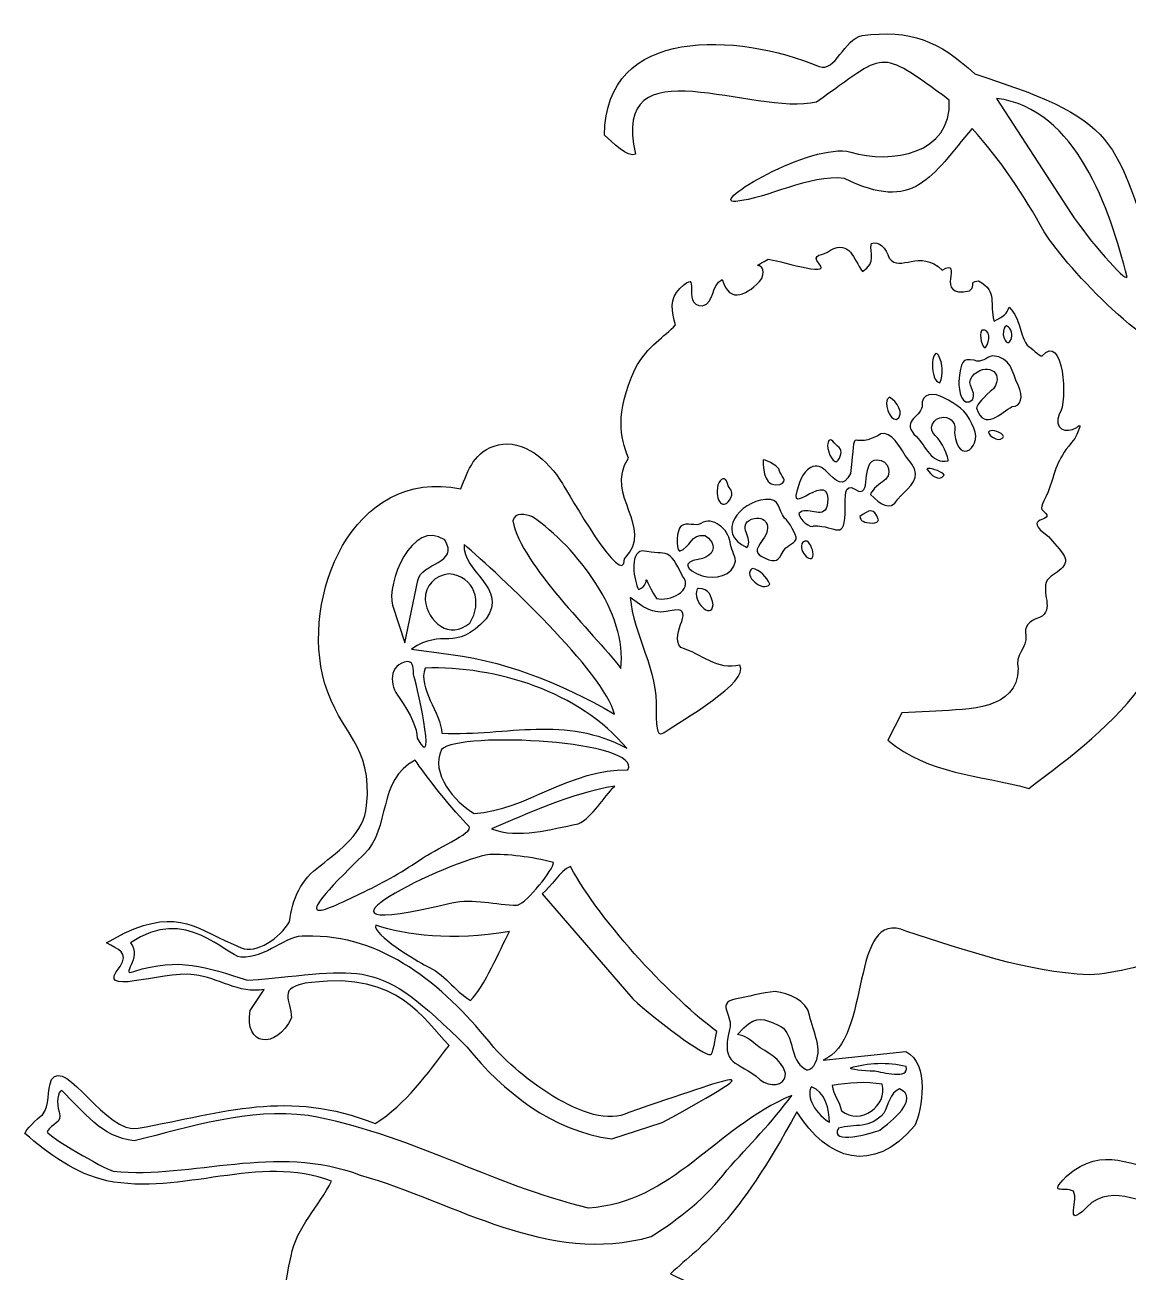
# Model space of a CAD drawing. Header units: centimetres. Extents: x -9.7 to 8.3, y -4.4 to 14.4.
# Drawn here: x -9.67 to 1.34, y 1.94 to 14.39 of the extents above; entities that cross this region are included whole.
import ezdxf

# ---------------------------------------------------------------- set-up
doc = ezdxf.new("R2010")
doc.units = ezdxf.units.CM
doc.header["$MEASUREMENT"] = 0
doc.layers.add('Layer 1', color=7, linetype='Continuous')

msp = doc.modelspace()

# ---------------------------------------------------------------- linework, layer by layer
at = {"layer": 'Layer 1', "color": 251}
for points, knots in [([(-1.31572, 14.28642), (-1.4906, 14.25581), (-1.58476, 13.9141), (-1.74306, 13.97753), (-1.74306, 13.97753), (-2.55138, 14.31366), (-3.88233, 14.39263), (-3.88549, 13.29257), (-3.88549, 13.29257), (-3.81347, 13.22583), (-3.64849, 13.05861), (-3.57721, 13.10375), (-3.57721, 13.10375), (-3.83648, 14.22603), (-2.39511, 13.4696), (-1.76882, 13.6233), (-1.76882, 13.6233), (-1.06349, 14.1131), (-1.17997, 14.18044), (-0.44425, 13.64149), (-0.44425, 13.64149), (-0.41953, 13.10212), (-1.02406, 13.00188), (-1.429, 13.1239), (-1.429, 13.1239), (-1.82465, 13.22517), (-2.85953, 12.60649), (-2.57663, 12.63112), (-2.57663, 12.63112), (-2.25797, 12.65885), (-1.85115, 12.90025), (-1.49101, 12.86068), (-1.49101, 12.86068), (-0.79263, 12.51331), (-0.62426, 12.88028), (-0.21522, 13.36037), (-0.21522, 13.36037), (0.0658, 13.04366), (0.29883, 12.69792), (0.50163, 12.32767), (0.50163, 12.32767), (0.764, 11.92552), (1.5471, 11.10467), (2.04779, 11.00558), (2.04779, 11.00558), (2.20619, 11.00558), (2.2121, 10.98913), (2.12634, 10.78978), (2.12634, 10.78978), (2.04698, 10.60531), (2.05083, 10.44644), (2.14122, 10.23912), (2.14122, 10.23912), (2.20639, 10.08965), (2.21396, 10.0462), (2.20076, 9.89516), (2.20076, 9.89516), (2.17839, 9.63932), (2.02905, 9.10362), (1.99074, 9.14192), (1.99074, 9.14192), (1.66996, 8.8103), (1.68099, 8.27823), (1.51367, 7.85704), (1.51367, 7.85704), (1.22067, 7.42588), (0.76428, 7.08257), (0.34785, 6.77225), (0.34785, 6.77225), (-0.14264, 6.90815), (-0.65228, 6.91158), (-1.05858, 7.25181), (-1.05858, 7.25181), (-1.05858, 7.25181), (-0.91719, 7.52631), (-0.91719, 7.52631), (-0.91719, 7.52631), (-0.91719, 7.52631), (-0.57737, 7.54119), (-0.57737, 7.54119), (-0.57737, 7.54119), (-0.25232, 7.56757), (0.23349, 7.54843), (0.24367, 7.96783), (0.24367, 7.96783), (0.20049, 8.09916), (0.3371, 8.17742), (0.31891, 8.29939), (0.31891, 8.29939), (0.3007, 8.38228), (0.34837, 8.44459), (0.45533, 8.47716), (0.45533, 8.47716), (0.61288, 8.55316), (0.46347, 8.7276), (0.53388, 8.85171), (0.53388, 8.85171), (0.57889, 8.91091), (0.64236, 8.92422), (0.69015, 8.98152), (0.69015, 8.98152), (0.7405, 9.05836), (0.72914, 9.08239), (0.54546, 9.28579), (0.54546, 9.28579), (0.24808, 9.50128), (0.6351, 9.42156), (0.49998, 9.53549), (0.49998, 9.53549), (0.46155, 9.56359), (0.4658, 9.58398), (0.54298, 9.73227), (0.54298, 9.73227), (0.63842, 10.01701), (0.62467, 10.03863), (0.80756, 10.26558), (0.80756, 10.26558), (0.86721, 10.38251), (0.87462, 10.42193), (0.82823, 10.37554), (0.82823, 10.37554), (0.71267, 10.30447), (0.59832, 10.36635), (0.65129, 10.50783), (0.65129, 10.50783), (0.74847, 10.632), (0.68953, 11.33448), (0.48096, 11.08909), (0.48096, 11.08909), (0.45444, 11.07956), (0.37878, 11.16949), (0.33131, 11.19658), (0.33131, 11.19658), (0.24297, 11.34306), (0.27768, 11.43446), (0.15307, 11.57597), (0.15307, 11.57597), (0.12343, 11.50519), (0.1144, 11.49425), (0.00389, 11.43718), (0.00389, 11.43718), (-0.05451, 11.6089), (0.04961, 11.72956), (-0.15285, 11.83713), (-0.15285, 11.83713), (-0.26656, 11.82288), (-0.16516, 11.80513), (-0.24251, 11.73732), (-0.24251, 11.73732), (-0.61228, 11.65843), (-0.29048, 12.07317), (-0.51453, 11.94568), (-0.51453, 11.94568), (-0.7444, 12.1639), (-0.93277, 11.91867), (-1.04452, 12.06309), (-1.04452, 12.06309), (-1.07384, 12.17196), (-1.15204, 12.23741), (-1.22064, 12.21109), (-1.22064, 12.21109), (-1.24829, 12.11221), (-1.16213, 12.02344), (-1.31241, 11.93162), (-1.31241, 11.93162), (-1.40258, 12.06008), (-1.43413, 12.24602), (-1.63074, 12.14412), (-1.63074, 12.14412), (-1.70111, 12.0846), (-1.83, 12.11281), (-1.74402, 12.00769), (-1.74402, 12.00769), (-1.60847, 11.86457), (-2.18218, 12.0543), (-2.25322, 12.05328), (-2.25322, 12.05328), (-2.48212, 11.92426), (-2.25269, 12.07575), (-2.31535, 11.86217), (-2.31535, 11.86217), (-2.44659, 11.7018), (-2.63806, 11.59425), (-2.7114, 11.85225), (-2.7114, 11.85225), (-2.82591, 11.79762), (-2.78324, 11.62297), (-2.90901, 11.58767), (-2.90901, 11.58767), (-3.13404, 11.59627), (-2.90201, 11.98557), (-3.13308, 11.76212), (-3.13308, 11.76212), (-3.24344, 11.6632), (-3.21388, 11.52622), (-3.17773, 11.39832), (-3.17773, 11.39832), (-3.28409, 11.27831), (-3.45357, 11.19829), (-3.57945, 10.96034), (-3.57945, 10.96034), (-3.78731, 10.48965), (-3.72651, 10.29211), (-3.64736, 10.06879), (-3.64736, 10.06879), (-3.89441, 9.67846), (-3.3737, 9.39438), (-3.68622, 9.0642), (-3.68622, 9.0642), (-3.68931, 8.72884), (-4.25352, 9.7345), (-4.30634, 9.81496), (-4.30634, 9.81496), (-4.45318, 10.05775), (-4.7019, 10.25761), (-4.94547, 10.20108), (-4.94547, 10.20108), (-5.18905, 10.14456), (-5.24492, 9.9483), (-5.3192, 9.76204), (-5.3192, 9.76204), (-6.40752, 9.98388), (-6.92622, 8.67286), (-6.67932, 7.82645), (-6.67932, 7.82645), (-6.52602, 7.3009), (-6.19546, 7.21736), (-6.26095, 6.59944), (-6.26095, 6.59944), (-6.28609, 6.322), (-6.52236, 6.16322), (-6.72314, 5.99917), (-6.72314, 5.99917), (-6.91558, 5.86678), (-7.00263, 5.66713), (-7.0299, 5.44106), (-7.0299, 5.44106), (-7.1269, 5.27954), (-7.35755, 5.11659), (-7.51359, 5.18088), (-7.51359, 5.18088), (-7.95775, 5.36387), (-8.12332, 5.58477), (-8.67941, 5.32614), (-8.67941, 5.32614), (-8.67941, 5.32614), (-8.85552, 5.23022), (-8.85552, 5.23022), (-8.85552, 5.23022), (-8.74074, 5.16329), (-8.62692, 5.13608), (-8.72158, 4.99375), (-8.72158, 4.99375), (-8.9872, 4.67709), (-8.32422, 4.95296), (-7.98157, 4.9119), (-7.98157, 4.9119), (-7.7346, 4.8823), (-7.53966, 4.71877), (-7.28307, 4.7649), (-7.28307, 4.7649), (-7.28307, 4.7649), (-7.42181, 4.55471), (-7.42181, 4.55471), (-7.42181, 4.55471), (-7.48973, 4.19823), (-7.16054, 4.16064), (-7.01171, 4.4803), (-7.01171, 4.4803), (-7.00719, 4.65435), (-7.18056, 4.79154), (-6.80896, 4.83553), (-6.80896, 4.83553), (-5.92665, 4.93996), (-5.70534, 4.47034), (-5.43743, 4.20662), (-5.43743, 4.20662), (-5.65627, 3.91758), (-5.86554, 3.62382), (-6.17496, 3.4261), (-6.17496, 3.4261), (-7.04792, 3.77231), (-7.67044, 3.53826), (-8.54085, 3.37897), (-8.54085, 3.37897), (-8.86047, 3.3151), (-9.26182, 4.09221), (-9.40453, 3.86514), (-9.40453, 3.86514), (-9.45527, 3.75128), (-9.41748, 3.611), (-9.49631, 3.51209), (-9.49631, 3.51209), (-9.54861, 3.48281), (-9.67077, 3.35305), (-9.67077, 3.32688), (-9.67077, 3.32688), (-9.43929, 3.12508), (-9.16007, 2.92144), (-8.85387, 2.85559), (-8.85387, 2.85559), (-8.10818, 2.70186), (-7.32743, 3.12771), (-6.60987, 2.85228), (-6.60987, 2.85228), (-6.73294, 2.60176), (-6.96049, 2.39496), (-7.01506, 2.10235), (-7.01506, 2.10235), (-7.13709, 1.5454), (-7.12523, 1.29093), (-6.88159, 0.73571), (-6.88159, 0.73571), (-6.28123, -0.6324), (-3.92331, 0.13066), (-3.21493, -0.82625), (-3.21493, -0.82625), (-3.4993, -1.76844), (-3.18356, -2.24923), (-2.92712, -3.14353), (-2.92712, -3.14353), (-3.04424, -3.48848), (-2.86749, -3.8685), (-2.54943, -3.8685), (-2.54943, -3.8685), (-2.1903, -3.90329), (-1.83211, -4.15423), (-1.49173, -4.26295), (-1.49173, -4.26295), (-1.13094, -4.37974), (-1.17101, -4.2326), (-0.83829, -4.22244), (-0.83829, -4.22244), (-0.62329, -4.21587), (-0.31497, -4.13164), (-0.36782, -3.96348), (-0.36782, -3.96348), (-0.38645, -3.90421), (-0.66782, -3.85845), (-0.79591, -3.71225), (-0.79591, -3.71225), (-0.90814, -3.58415), (-1.5472, -3.34745), (-1.71064, -3.06377), (-1.71064, -3.06377), (-1.92209, -2.42424), (-1.69129, -1.57819), (-1.83414, -0.91555), (-1.83414, -0.91555), (-1.85887, -0.83463), (-1.92905, -0.09433), (-1.89378, -0.25423), (-1.89378, -0.25423), (-0.93048, 0.02146), (-1.61834, -1.4739), (-1.02951, -1.82444), (-1.02951, -1.82444), (-0.78534, -2.10598), (-0.37957, -2.42703), (-0.50021, -2.7675), (-0.50021, -2.7675), (-0.5772, -2.98478), (-0.46414, -3.22276), (-0.16582, -3.34377), (-0.16582, -3.34377), (0.18671, -3.48678), (0.61211, -3.27453), (0.87962, -3.558), (0.87962, -3.558), (1.14536, -3.83958), (2.16131, -3.72035), (2.07627, -3.43911), (2.07627, -3.43911), (2.01666, -3.24199), (0.78913, -2.76564), (0.55466, -2.37825), (0.55466, -2.37825), (0.18498, -1.76749), (-0.05305, -0.42058), (-0.3194, 0.33543), (-0.3194, 0.33543), (-0.3821, 0.60851), (-0.4354, 0.66917), (-0.74108, 0.81912), (-0.74108, 0.81912), (-1.36713, 1.3294), (-2.58271, 1.60048), (-3.22811, 1.92621), (-3.22811, 1.92621), (-2.89305, 2.23341), (-2.57532, 2.41988), (-1.96726, 3.54433), (-1.96726, 3.54433), (-1.6585, 3.0591), (-1.21475, 2.9075), (-0.78694, 3.4056), (-0.78694, 3.4056), (-0.71723, 3.56423), (-0.6375, 4.02715), (-0.87951, 4.1463), (-0.87951, 4.1463), (-0.87951, 4.1463), (-1.7035, 4.06027), (-1.7035, 4.06027), (-1.7035, 4.06027), (-1.21096, 4.24716), (-1.44761, 5.59717), (-0.87833, 5.34763), (-0.87833, 5.34763), (-0.27413, 5.15286), (0.3125, 4.94262), (0.95225, 4.90942), (0.95225, 4.90942), (1.47033, 4.94149), (2.31126, 5.2552), (2.72, 5.56426), (2.72, 5.56426), (2.72, 5.56426), (3.63612, 6.39439), (3.63612, 6.39439), (3.63612, 6.39439), (4.09634, 6.38483), (4.58941, 6.44106), (5.01278, 6.62838), (5.01278, 6.62838), (5.06988, 6.68896), (4.97083, 6.72274), (4.93423, 6.77142), (4.93423, 6.77142), (4.93423, 6.77142), (5.52954, 7.15507), (5.52954, 7.15507), (5.52954, 7.15507), (5.63998, 7.22584), (6.43674, 7.2957), (6.22573, 7.07156), (6.22573, 7.07156), (5.96578, 6.81855), (5.47424, 5.96501), (5.41048, 5.61883), (5.41048, 5.61883), (5.27038, 5.04116), (4.89789, 3.33436), (4.19671, 3.2905), (4.19671, 3.2905), (3.59141, 3.34322), (3.18887, 3.56676), (2.54802, 3.51787), (2.54802, 3.51787), (1.96686, 3.499), (2.07931, 3.17016), (1.79231, 2.95894), (1.79231, 2.95894), (1.35784, 2.97116), (1.10836, 3.23479), (0.72074, 2.89693), (0.72074, 2.89693), (0.54032, 2.70867), (0.69242, 2.80018), (0.7935, 2.75058), (0.7935, 2.75058), (0.85885, 2.64724), (0.66826, 2.32841), (0.97788, 2.63813), (0.97788, 2.63813), (1.26782, 2.83727), (1.55919, 2.52462), (1.91881, 2.65798), (1.91881, 2.65798), (2.47072, 3.31446), (2.63891, 3.19299), (3.50548, 2.9978), (3.50548, 2.9978), (5.25517, 2.70011), (5.52825, 4.23612), (5.86027, 5.56674), (5.86027, 5.56674), (5.96115, 6.07423), (6.19006, 6.49825), (6.52917, 6.888), (6.52917, 6.888), (6.18132, 6.07628), (6.35627, 5.18512), (6.16124, 4.34139), (6.16124, 4.34139), (6.02957, 3.73849), (5.74723, 3.16216), (5.23189, 2.80598), (5.23189, 2.80598), (4.86763, 2.56796), (4.50781, 2.11111), (4.66551, 1.64925), (4.66551, 1.64925), (4.80798, 1.30099), (5.24038, 1.13496), (5.14094, 0.72239), (5.14094, 0.72239), (4.85113, 0.29279), (4.44592, 0.87837), (4.4001, 0.86377), (4.4001, 0.86377), (4.18253, 0.73417), (4.28521, 1.16855), (4.11402, 0.93736), (4.11402, 0.93736), (3.98911, 0.32485), (4.79101, 0.27745), (5.22932, 0.44575), (5.22932, 0.44575), (5.87406, 1.11514), (4.5625, 1.9758), (5.17236, 2.34461), (5.17236, 2.34461), (7.02424, 3.46454), (6.60836, 5.22193), (6.92853, 6.80201), (6.92853, 6.80201), (6.92853, 6.80201), (7.76114, 6.63252), (7.76114, 6.63252), (7.76114, 6.63252), (7.95469, 6.92695), (8.12443, 7.34786), (7.6181, 7.39815), (7.6181, 7.39815), (7.55552, 7.38258), (7.36384, 7.27301), (7.36178, 7.30803), (7.36178, 7.30803), (7.37606, 7.32622), (7.40736, 7.39922), (7.43124, 7.47091), (7.43124, 7.47091), (7.38799, 8.10832), (7.55841, 7.74637), (7.92402, 8.21505), (7.92402, 8.21505), (7.69641, 8.45102), (7.81779, 8.35919), (8.14644, 8.56811), (8.14644, 8.56811), (8.28086, 8.81357), (7.87401, 8.88045), (8.09352, 9.11629), (8.09352, 9.11629), (8.10864, 9.15569), (8.06083, 9.28519), (8.00092, 9.36682), (8.00092, 9.36682), (7.9736, 9.51864), (8.20283, 9.5242), (8.16298, 9.69507), (8.16298, 9.69507), (8.0899, 9.75402), (7.98845, 9.74298), (7.90997, 9.79015), (7.90997, 9.79015), (7.94243, 9.91183), (8.03726, 10.00712), (8.08277, 10.12502), (8.08277, 10.12502), (7.5145, 10.16826), (7.79251, 10.28947), (7.48829, 10.60871), (7.48829, 10.60871), (7.38123, 10.6343), (7.40109, 10.72602), (7.3593, 10.80632), (7.3593, 10.80632), (7.28556, 10.88712), (7.133, 10.78992), (7.04594, 10.75588), (7.04594, 10.75588), (7.04594, 10.75588), (7.01121, 11.23048), (7.01121, 11.23048), (7.01121, 11.23048), (6.62609, 11.17193), (6.58464, 11.49728), (6.31503, 11.66704), (6.31503, 11.66704), (6.17184, 11.76152), (6.18814, 11.95687), (5.96859, 11.8663), (5.96859, 11.8663), (5.79319, 11.74025), (5.95056, 12.10966), (5.72798, 11.98454), (5.72798, 11.98454), (5.58124, 11.9134), (5.43965, 11.82662), (5.29225, 11.75055), (5.29225, 11.75055), (5.24, 12.03776), (5.115, 12.27391), (4.8747, 12.44591), (4.8747, 12.44591), (4.74304, 12.33058), (4.74393, 12.03368), (4.53653, 12.03167), (4.53653, 12.03167), (4.30071, 12.02747), (4.60358, 12.50766), (4.39266, 12.54099), (4.39266, 12.54099), (4.28047, 12.47486), (4.09866, 12.29785), (3.97264, 12.36488), (3.97264, 12.36488), (3.8997, 12.48495), (3.71132, 12.72537), (3.68986, 12.72537), (3.68986, 12.72537), (3.54535, 12.59639), (3.49286, 12.38655), (3.44512, 12.2053), (3.44512, 12.2053), (2.99631, 12.27034), (3.22053, 12.16234), (2.94738, 11.98454), (2.94738, 11.98454), (2.81806, 11.94966), (2.55525, 11.69456), (2.59102, 11.94651), (2.59102, 11.94651), (2.59102, 11.94651), (2.48684, 12.46244), (2.48684, 12.46244), (2.48684, 12.46244), (2.25433, 12.38573), (1.92063, 12.40314), (1.8014, 12.15817), (1.8014, 12.15817), (1.8014, 12.15817), (1.71706, 11.81256), (1.71706, 11.81256), (1.71706, 11.81256), (1.15562, 13.21462), (1.38869, 13.40241), (-0.19124, 13.9036), (-0.19124, 13.9036), (-0.54772, 14.23601), (-0.83277, 14.35098), (-1.31572, 14.28642)], [0, 0, 0, 0, 0.00617284, 0.00617284, 0.00617284, 0.00617284, 0.01234568, 0.01234568, 0.01234568, 0.01234568, 0.01851852, 0.01851852, 0.01851852, 0.01851852, 0.02469136, 0.02469136, 0.02469136, 0.02469136, 0.0308642, 0.0308642, 0.0308642, 0.0308642, 0.03703704, 0.03703704, 0.03703704, 0.03703704, 0.04320988, 0.04320988, 0.04320988, 0.04320988, 0.04938272, 0.04938272, 0.04938272, 0.04938272, 0.05555556, 0.05555556, 0.05555556, 0.05555556, 0.0617284, 0.0617284, 0.0617284, 0.0617284, 0.06790123, 0.06790123, 0.06790123, 0.06790123, 0.07407407, 0.07407407, 0.07407407, 0.07407407, 0.08024691, 0.08024691, 0.08024691, 0.08024691, 0.08641975, 0.08641975, 0.08641975, 0.08641975, 0.09259259, 0.09259259, 0.09259259, 0.09259259, 0.09876543, 0.09876543, 0.09876543, 0.09876543, 0.10493827, 0.10493827, 0.10493827, 0.10493827, 0.11111111, 0.11111111, 0.11111111, 0.11111111, 0.11728395, 0.11728395, 0.11728395, 0.11728395, 0.12345679, 0.12345679, 0.12345679, 0.12345679, 0.12962963, 0.12962963, 0.12962963, 0.12962963, 0.13580247, 0.13580247, 0.13580247, 0.13580247, 0.14197531, 0.14197531, 0.14197531, 0.14197531, 0.14814815, 0.14814815, 0.14814815, 0.14814815, 0.15432099, 0.15432099, 0.15432099, 0.15432099, 0.16049383, 0.16049383, 0.16049383, 0.16049383, 0.16666667, 0.16666667, 0.16666667, 0.16666667, 0.17283951, 0.17283951, 0.17283951, 0.17283951, 0.17901235, 0.17901235, 0.17901235, 0.17901235, 0.18518519, 0.18518519, 0.18518519, 0.18518519, 0.19135802, 0.19135802, 0.19135802, 0.19135802, 0.19753086, 0.19753086, 0.19753086, 0.19753086, 0.2037037, 0.2037037, 0.2037037, 0.2037037, 0.20987654, 0.20987654, 0.20987654, 0.20987654, 0.21604938, 0.21604938, 0.21604938, 0.21604938, 0.22222222, 0.22222222, 0.22222222, 0.22222222, 0.22839506, 0.22839506, 0.22839506, 0.22839506, 0.2345679, 0.2345679, 0.2345679, 0.2345679, 0.24074074, 0.24074074, 0.24074074, 0.24074074, 0.24691358, 0.24691358, 0.24691358, 0.24691358, 0.25308642, 0.25308642, 0.25308642, 0.25308642, 0.25925926, 0.25925926, 0.25925926, 0.25925926, 0.2654321, 0.2654321, 0.2654321, 0.2654321, 0.27160494, 0.27160494, 0.27160494, 0.27160494, 0.27777778, 0.27777778, 0.27777778, 0.27777778, 0.28395062, 0.28395062, 0.28395062, 0.28395062, 0.29012346, 0.29012346, 0.29012346, 0.29012346, 0.2962963, 0.2962963, 0.2962963, 0.2962963, 0.30246914, 0.30246914, 0.30246914, 0.30246914, 0.30864198, 0.30864198, 0.30864198, 0.30864198, 0.31481481, 0.31481481, 0.31481481, 0.31481481, 0.32098765, 0.32098765, 0.32098765, 0.32098765, 0.32716049, 0.32716049, 0.32716049, 0.32716049, 0.33333333, 0.33333333, 0.33333333, 0.33333333, 0.33950617, 0.33950617, 0.33950617, 0.33950617, 0.34567901, 0.34567901, 0.34567901, 0.34567901, 0.35185185, 0.35185185, 0.35185185, 0.35185185, 0.35802469, 0.35802469, 0.35802469, 0.35802469, 0.36419753, 0.36419753, 0.36419753, 0.36419753, 0.37037037, 0.37037037, 0.37037037, 0.37037037, 0.37654321, 0.37654321, 0.37654321, 0.37654321, 0.38271605, 0.38271605, 0.38271605, 0.38271605, 0.38888889, 0.38888889, 0.38888889, 0.38888889, 0.39506173, 0.39506173, 0.39506173, 0.39506173, 0.40123457, 0.40123457, 0.40123457, 0.40123457, 0.40740741, 0.40740741, 0.40740741, 0.40740741, 0.41358025, 0.41358025, 0.41358025, 0.41358025, 0.41975309, 0.41975309, 0.41975309, 0.41975309, 0.42592593, 0.42592593, 0.42592593, 0.42592593, 0.43209877, 0.43209877, 0.43209877, 0.43209877, 0.4382716, 0.4382716, 0.4382716, 0.4382716, 0.44444444, 0.44444444, 0.44444444, 0.44444444, 0.45061728, 0.45061728, 0.45061728, 0.45061728, 0.45679012, 0.45679012, 0.45679012, 0.45679012, 0.46296296, 0.46296296, 0.46296296, 0.46296296, 0.4691358, 0.4691358, 0.4691358, 0.4691358, 0.47530864, 0.47530864, 0.47530864, 0.47530864, 0.48148148, 0.48148148, 0.48148148, 0.48148148, 0.48765432, 0.48765432, 0.48765432, 0.48765432, 0.49382716, 0.49382716, 0.49382716, 0.49382716, 0.5, 0.5, 0.5, 0.5, 0.50617284, 0.50617284, 0.50617284, 0.50617284, 0.51234568, 0.51234568, 0.51234568, 0.51234568, 0.51851852, 0.51851852, 0.51851852, 0.51851852, 0.52469136, 0.52469136, 0.52469136, 0.52469136, 0.5308642, 0.5308642, 0.5308642, 0.5308642, 0.53703704, 0.53703704, 0.53703704, 0.53703704, 0.54320988, 0.54320988, 0.54320988, 0.54320988, 0.54938272, 0.54938272, 0.54938272, 0.54938272, 0.55555556, 0.55555556, 0.55555556, 0.55555556, 0.5617284, 0.5617284, 0.5617284, 0.5617284, 0.56790123, 0.56790123, 0.56790123, 0.56790123, 0.57407407, 0.57407407, 0.57407407, 0.57407407, 0.58024691, 0.58024691, 0.58024691, 0.58024691, 0.58641975, 0.58641975, 0.58641975, 0.58641975, 0.59259259, 0.59259259, 0.59259259, 0.59259259, 0.59876543, 0.59876543, 0.59876543, 0.59876543, 0.60493827, 0.60493827, 0.60493827, 0.60493827, 0.61111111, 0.61111111, 0.61111111, 0.61111111, 0.61728395, 0.61728395, 0.61728395, 0.61728395, 0.62345679, 0.62345679, 0.62345679, 0.62345679, 0.62962963, 0.62962963, 0.62962963, 0.62962963, 0.63580247, 0.63580247, 0.63580247, 0.63580247, 0.64197531, 0.64197531, 0.64197531, 0.64197531, 0.64814815, 0.64814815, 0.64814815, 0.64814815, 0.65432099, 0.65432099, 0.65432099, 0.65432099, 0.66049383, 0.66049383, 0.66049383, 0.66049383, 0.66666667, 0.66666667, 0.66666667, 0.66666667, 0.67283951, 0.67283951, 0.67283951, 0.67283951, 0.67901235, 0.67901235, 0.67901235, 0.67901235, 0.68518519, 0.68518519, 0.68518519, 0.68518519, 0.69135802, 0.69135802, 0.69135802, 0.69135802, 0.69753086, 0.69753086, 0.69753086, 0.69753086, 0.7037037, 0.7037037, 0.7037037, 0.7037037, 0.70987654, 0.70987654, 0.70987654, 0.70987654, 0.71604938, 0.71604938, 0.71604938, 0.71604938, 0.72222222, 0.72222222, 0.72222222, 0.72222222, 0.72839506, 0.72839506, 0.72839506, 0.72839506, 0.7345679, 0.7345679, 0.7345679, 0.7345679, 0.74074074, 0.74074074, 0.74074074, 0.74074074, 0.74691358, 0.74691358, 0.74691358, 0.74691358, 0.75308642, 0.75308642, 0.75308642, 0.75308642, 0.75925926, 0.75925926, 0.75925926, 0.75925926, 0.7654321, 0.7654321, 0.7654321, 0.7654321, 0.77160494, 0.77160494, 0.77160494, 0.77160494, 0.77777778, 0.77777778, 0.77777778, 0.77777778, 0.78395062, 0.78395062, 0.78395062, 0.78395062, 0.79012346, 0.79012346, 0.79012346, 0.79012346, 0.7962963, 0.7962963, 0.7962963, 0.7962963, 0.80246914, 0.80246914, 0.80246914, 0.80246914, 0.80864198, 0.80864198, 0.80864198, 0.80864198, 0.81481481, 0.81481481, 0.81481481, 0.81481481, 0.82098765, 0.82098765, 0.82098765, 0.82098765, 0.82716049, 0.82716049, 0.82716049, 0.82716049, 0.83333333, 0.83333333, 0.83333333, 0.83333333, 0.83950617, 0.83950617, 0.83950617, 0.83950617, 0.84567901, 0.84567901, 0.84567901, 0.84567901, 0.85185185, 0.85185185, 0.85185185, 0.85185185, 0.85802469, 0.85802469, 0.85802469, 0.85802469, 0.86419753, 0.86419753, 0.86419753, 0.86419753, 0.87037037, 0.87037037, 0.87037037, 0.87037037, 0.87654321, 0.87654321, 0.87654321, 0.87654321, 0.88271605, 0.88271605, 0.88271605, 0.88271605, 0.88888889, 0.88888889, 0.88888889, 0.88888889, 0.89506173, 0.89506173, 0.89506173, 0.89506173, 0.90123457, 0.90123457, 0.90123457, 0.90123457, 0.90740741, 0.90740741, 0.90740741, 0.90740741, 0.91358025, 0.91358025, 0.91358025, 0.91358025, 0.91975309, 0.91975309, 0.91975309, 0.91975309, 0.92592593, 0.92592593, 0.92592593, 0.92592593, 0.93209877, 0.93209877, 0.93209877, 0.93209877, 0.9382716, 0.9382716, 0.9382716, 0.9382716, 0.94444444, 0.94444444, 0.94444444, 0.94444444, 0.95061728, 0.95061728, 0.95061728, 0.95061728, 0.95679012, 0.95679012, 0.95679012, 0.95679012, 0.96296296, 0.96296296, 0.96296296, 0.96296296, 0.9691358, 0.9691358, 0.9691358, 0.9691358, 0.97530864, 0.97530864, 0.97530864, 0.97530864, 0.98148148, 0.98148148, 0.98148148, 0.98148148, 0.98765432, 0.98765432, 0.98765432, 0.98765432, 1, 1, 1, 1]), ([(0.02787, 13.65968), (0.83053, 13.55321), (1.15782, 12.55229), (1.33011, 11.87375), (1.33011, 11.87375), (1.31438, 11.82654), (0.94849, 12.24377), (0.77035, 12.51205), (0.77035, 12.51205), (0.77035, 12.51205), (0.02787, 13.65968), (0.02787, 13.65968)], [0, 0, 0, 0, 0.25, 0.25, 0.25, 0.25, 0.5, 0.5, 0.5, 0.5, 1, 1, 1, 1]), ([(-0.08293, 11.17177), (-0.11874, 11.16), (-0.14843, 11.29547), (-0.12096, 11.34458), (-0.12096, 11.34458), (-0.02897, 11.36071), (-0.03869, 11.23949), (-0.08293, 11.17177)], [0, 0, 0, 0, 0.33333333, 0.33333333, 0.33333333, 0.33333333, 1, 1, 1, 1]), ([(0.12708, 11.3884), (0.24105, 11.34071), (0.14283, 11.10293), (0.09236, 11.2991), (0.09236, 11.2991), (0.09236, 11.35555), (0.1076, 11.38679), (0.12708, 11.3884)], [0, 0, 0, 0, 0.33333333, 0.33333333, 0.33333333, 0.33333333, 1, 1, 1, 1]), ([(-0.55174, 11.09736), (-0.50965, 11.01026), (-0.50509, 10.90787), (-0.53768, 10.82037), (-0.53768, 10.82037), (-0.64535, 10.83237), (-0.62558, 11.18935), (-0.55174, 11.09736)], [0, 0, 0, 0, 0.33333333, 0.33333333, 0.33333333, 0.33333333, 1, 1, 1, 1]), ([(-0.0143, 11.08826), (0.17532, 11.08071), (0.18013, 10.92852), (0.24119, 10.7964), (0.24119, 10.7964), (0.29868, 10.68114), (0.27216, 10.58225), (0.18413, 10.58225), (0.18413, 10.58225), (0.07266, 10.53209), (-0.09132, 10.32616), (-0.17223, 10.56654), (-0.17223, 10.56654), (-0.17223, 10.59856), (-0.09668, 10.68567), (-0.00273, 10.76167), (-0.00273, 10.76167), (0.11648, 10.93809), (-0.09387, 11.03097), (-0.21522, 10.88404), (-0.21522, 10.88404), (-0.28729, 10.79988), (-0.16921, 10.74304), (-0.21026, 10.65501), (-0.21026, 10.65501), (-0.31795, 10.55848), (-0.35304, 10.75307), (-0.34834, 10.82947), (-0.34834, 10.82947), (-0.33076, 11.04191), (-0.31485, 11.06504), (-0.19786, 11.04527), (-0.19786, 11.04527), (-0.11746, 11.01297), (-0.08192, 11.07695), (-0.0143, 11.08826)], [0, 0, 0, 0, 0.1, 0.1, 0.1, 0.1, 0.2, 0.2, 0.2, 0.2, 0.3, 0.3, 0.3, 0.3, 0.4, 0.4, 0.4, 0.4, 0.5, 0.5, 0.5, 0.5, 0.6, 0.6, 0.6, 0.6, 0.7, 0.7, 0.7, 0.7, 0.8, 0.8, 0.8, 0.8, 1, 1, 1, 1]), ([(-0.49965, 10.67072), (-0.37173, 10.60307), (-0.2747, 10.54973), (-0.21936, 10.41027), (-0.21936, 10.41027), (-0.08012, 10.18751), (-0.36434, 9.9755), (-0.39216, 10.32097), (-0.39216, 10.32097), (-0.37422, 10.41066), (-0.41969, 10.47642), (-0.50047, 10.47642), (-0.50047, 10.47642), (-0.6119, 10.47642), (-0.66289, 10.35779), (-0.58068, 10.28955), (-0.58068, 10.28955), (-0.52986, 10.24738), (-0.43748, 10.06068), (-0.45748, 10.04068), (-0.45748, 10.04068), (-0.6237, 10.0076), (-0.67954, 10.18874), (-0.77085, 10.28294), (-0.77085, 10.28294), (-0.93556, 10.42861), (-0.73952, 10.47647), (-0.7138, 10.58142), (-0.7138, 10.58142), (-0.73587, 10.72977), (-0.58855, 10.72232), (-0.49965, 10.67072)], [0, 0, 0, 0, 0.11111111, 0.11111111, 0.11111111, 0.11111111, 0.22222222, 0.22222222, 0.22222222, 0.22222222, 0.33333333, 0.33333333, 0.33333333, 0.33333333, 0.44444444, 0.44444444, 0.44444444, 0.44444444, 0.55555556, 0.55555556, 0.55555556, 0.55555556, 0.66666667, 0.66666667, 0.66666667, 0.66666667, 0.77777778, 0.77777778, 0.77777778, 0.77777778, 1, 1, 1, 1]), ([(-1.04039, 10.67568), (-0.9761, 10.64082), (-0.87947, 10.50545), (-0.97176, 10.45574), (-0.97176, 10.45574), (-1.04093, 10.44153), (-1.10735, 10.63622), (-1.04618, 10.67403), (-1.04618, 10.67403), (-1.04436, 10.67515), (-1.0425, 10.67543), (-1.04039, 10.67568)], [0, 0, 0, 0, 0.25, 0.25, 0.25, 0.25, 0.5, 0.5, 0.5, 0.5, 1, 1, 1, 1]), ([(-0.91306, 10.14073), (-0.87951, 10.07631), (-0.82428, 10.0284), (-0.79152, 9.96048), (-0.79152, 9.96048), (-0.73851, 9.83885), (-0.88566, 9.74552), (-0.95853, 9.66034), (-0.95853, 9.66034), (-1.03972, 9.5244), (-1.13534, 9.61408), (-1.22973, 9.70499), (-1.22973, 9.70499), (-1.22831, 9.73409), (-1.16577, 9.79995), (-1.11067, 9.83067), (-1.11067, 9.83067), (-1.00205, 9.89122), (-1.04223, 10.05308), (-1.16607, 10.05308), (-1.16607, 10.05308), (-1.34191, 10.04741), (-1.20564, 9.6458), (-1.38021, 9.75377), (-1.38021, 9.75377), (-1.50351, 9.83788), (-1.47949, 9.6606), (-1.48439, 9.57601), (-1.48439, 9.57601), (-1.48401, 9.2144), (-1.57122, 9.40114), (-1.79611, 9.39162), (-1.79611, 9.39162), (-1.82703, 9.3607), (-1.94493, 9.45883), (-1.94493, 9.51565), (-1.94493, 9.51565), (-1.87019, 9.60141), (-1.70598, 9.44764), (-1.66381, 9.59089), (-1.66381, 9.59089), (-1.60195, 10.02782), (-2.10621, 9.4058), (-1.94493, 9.8009), (-1.94493, 9.8009), (-1.91907, 9.9273), (-1.79127, 10.06267), (-1.67787, 9.94311), (-1.67787, 9.94311), (-1.57148, 9.83034), (-1.49996, 9.76831), (-1.43065, 9.91666), (-1.43065, 9.91666), (-1.36655, 10.44145), (-1.45554, 10.1444), (-1.16524, 10.28873), (-1.16524, 10.28873), (-1.07063, 10.37585), (-0.95485, 10.21814), (-0.91306, 10.14073)], [0, 0, 0, 0, 0.0625, 0.0625, 0.0625, 0.0625, 0.125, 0.125, 0.125, 0.125, 0.1875, 0.1875, 0.1875, 0.1875, 0.25, 0.25, 0.25, 0.25, 0.3125, 0.3125, 0.3125, 0.3125, 0.375, 0.375, 0.375, 0.375, 0.4375, 0.4375, 0.4375, 0.4375, 0.5, 0.5, 0.5, 0.5, 0.5625, 0.5625, 0.5625, 0.5625, 0.625, 0.625, 0.625, 0.625, 0.6875, 0.6875, 0.6875, 0.6875, 0.75, 0.75, 0.75, 0.75, 0.8125, 0.8125, 0.8125, 0.8125, 0.875, 0.875, 0.875, 0.875, 1, 1, 1, 1]), ([(-0.01513, 10.34412), (0.03059, 10.34231), (0.15092, 10.29151), (0.06673, 10.25731), (0.06673, 10.25731), (0.01805, 10.23829), (-0.12028, 10.34153), (-0.01513, 10.34412)], [0, 0, 0, 0, 0.33333333, 0.33333333, 0.33333333, 0.33333333, 1, 1, 1, 1]), ([(-1.54475, 10.1738), (-1.50523, 10.14418), (-1.52852, 10.07118), (-1.56625, 10.03324), (-1.56625, 10.03324), (-1.61133, 10.01845), (-1.6775, 10.16124), (-1.65472, 10.22423), (-1.65472, 10.22423), (-1.63328, 10.29996), (-1.58763, 10.1996), (-1.54475, 10.1738)], [0, 0, 0, 0, 0.25, 0.25, 0.25, 0.25, 0.5, 0.5, 0.5, 0.5, 1, 1, 1, 1]), ([(-2.30378, 10.05308), (-2.25846, 10.05308), (-2.1295, 9.96835), (-2.14255, 9.94725), (-2.14255, 9.94725), (-2.13448, 9.89284), (-2.03823, 9.843), (-2.13593, 9.80504), (-2.13593, 9.80504), (-2.27947, 9.7734), (-2.30197, 9.91902), (-2.30378, 10.05308)], [0, 0, 0, 0, 0.25, 0.25, 0.25, 0.25, 0.5, 0.5, 0.5, 0.5, 1, 1, 1, 1]), ([(-0.65509, 9.96627), (-0.61462, 9.96877), (-0.5043, 9.92565), (-0.49551, 9.89929), (-0.49551, 9.89929), (-0.5432, 9.82495), (-0.63539, 9.90245), (-0.66749, 9.96213), (-0.66749, 9.96213), (-0.66508, 9.96455), (-0.66087, 9.96591), (-0.65509, 9.96627)], [0, 0, 0, 0, 0.25, 0.25, 0.25, 0.25, 0.5, 0.5, 0.5, 0.5, 1, 1, 1, 1]), ([(-2.65931, 9.81661), (-2.64235, 9.74563), (-2.59188, 9.75383), (-2.62541, 9.67357), (-2.62541, 9.67357), (-2.68948, 9.53296), (-2.79461, 9.63819), (-2.75357, 9.80173), (-2.75357, 9.80173), (-2.73307, 9.86429), (-2.67683, 9.89379), (-2.65931, 9.81661)], [0, 0, 0, 0, 0.25, 0.25, 0.25, 0.25, 0.5, 0.5, 0.5, 0.5, 1, 1, 1, 1]), ([(-2.2798, 9.65538), (-2.12714, 9.67221), (-2.15657, 9.55171), (-2.08797, 9.46934), (-2.08797, 9.46934), (-2.04195, 9.43115), (-1.97139, 9.30414), (-1.97139, 9.26016), (-1.97139, 9.26016), (-2.00281, 9.20304), (-2.07473, 9.19636), (-2.10368, 9.13614), (-2.10368, 9.13614), (-2.15386, 9.04333), (-2.17107, 9.02239), (-2.28228, 9.06916), (-2.28228, 9.06916), (-2.38501, 9.11794), (-2.38769, 9.14258), (-2.3046, 9.2552), (-2.3046, 9.2552), (-2.20756, 9.38673), (-2.27373, 9.50461), (-2.4187, 9.4586), (-2.4187, 9.4586), (-2.57268, 9.39853), (-2.39034, 9.26577), (-2.46418, 9.17665), (-2.46418, 9.17665), (-2.78651, 9.32055), (-2.53785, 9.63736), (-2.2798, 9.65538)], [0, 0, 0, 0, 0.11111111, 0.11111111, 0.11111111, 0.11111111, 0.22222222, 0.22222222, 0.22222222, 0.22222222, 0.33333333, 0.33333333, 0.33333333, 0.33333333, 0.44444444, 0.44444444, 0.44444444, 0.44444444, 0.55555556, 0.55555556, 0.55555556, 0.55555556, 0.66666667, 0.66666667, 0.66666667, 0.66666667, 0.77777778, 0.77777778, 0.77777778, 0.77777778, 1, 1, 1, 1]), ([(-5.48126, 9.25354), (-5.33049, 9.01193), (-5.71285, 9.03003), (-5.7508, 8.84592), (-5.7508, 8.84592), (-5.7508, 8.84592), (-5.87896, 8.22415), (-5.87896, 8.22415), (-5.87896, 8.22415), (-5.87896, 8.22415), (-6.0005, 8.60035), (-6.0005, 8.60035), (-6.0005, 8.60035), (-6.06716, 8.80667), (-5.80717, 9.47159), (-5.48126, 9.25354)], [0, 0, 0, 0, 0.2, 0.2, 0.2, 0.2, 0.4, 0.4, 0.4, 0.4, 0.6, 0.6, 0.6, 0.6, 1, 1, 1, 1]), ([(-4.60482, 9.48257), (-4.16214, 9.18078), (-3.65208, 8.51306), (-3.72343, 7.96866), (-3.72343, 7.96866), (-4.00651, 8.3451), (-4.70482, 8.98231), (-4.80243, 9.44206), (-4.80243, 9.44206), (-4.77489, 9.53484), (-4.6757, 9.5095), (-4.60482, 9.48257)], [0, 0, 0, 0, 0.25, 0.25, 0.25, 0.25, 0.5, 0.5, 0.5, 0.5, 1, 1, 1, 1]), ([(-2.63285, 9.23205), (-2.62881, 9.15907), (-2.58359, 9.11358), (-2.57993, 9.0394), (-2.57993, 9.0394), (-2.59875, 8.89217), (-2.79031, 8.85373), (-2.91066, 8.8947), (-2.91066, 8.8947), (-3.08669, 8.95663), (-3.10569, 9.03288), (-2.95118, 9.05759), (-2.95118, 9.05759), (-2.83036, 9.07691), (-2.77351, 9.14941), (-2.81641, 9.22957), (-2.81641, 9.22957), (-2.83107, 9.25696), (-2.86175, 9.28678), (-2.88503, 9.29571), (-2.88503, 9.29571), (-3.02165, 9.32151), (-3.02907, 9.17282), (-3.13721, 9.1411), (-3.13721, 9.1411), (-3.17623, 9.16521), (-3.16558, 9.35559), (-3.12316, 9.3908), (-3.12316, 9.3908), (-3.05972, 9.43375), (-2.9819, 9.38275), (-2.92389, 9.4156), (-2.92389, 9.4156), (-2.81134, 9.49839), (-2.64504, 9.35274), (-2.63285, 9.23205)], [0, 0, 0, 0, 0.1, 0.1, 0.1, 0.1, 0.2, 0.2, 0.2, 0.2, 0.3, 0.3, 0.3, 0.3, 0.4, 0.4, 0.4, 0.4, 0.5, 0.5, 0.5, 0.5, 0.6, 0.6, 0.6, 0.6, 0.7, 0.7, 0.7, 0.7, 0.8, 0.8, 0.8, 0.8, 1, 1, 1, 1]), ([(-1.15201, 9.45115), (-1.15155, 9.43296), (-1.17797, 9.41859), (-1.21072, 9.41974), (-1.21072, 9.41974), (-1.29676, 9.42275), (-1.33639, 9.44327), (-1.33639, 9.48505), (-1.33639, 9.48505), (-1.24633, 9.5519), (-1.19518, 9.58247), (-1.15201, 9.45115)], [0, 0, 0, 0, 0.25, 0.25, 0.25, 0.25, 0.5, 0.5, 0.5, 0.5, 1, 1, 1, 1]), ([(-1.8052, 9.13365), (-1.78837, 8.9713), (-1.9728, 9.14263), (-1.90773, 9.23039), (-1.90773, 9.23039), (-1.84532, 9.26982), (-1.81931, 9.18134), (-1.8052, 9.13365)], [0, 0, 0, 0, 0.33333333, 0.33333333, 0.33333333, 0.33333333, 1, 1, 1, 1]), ([(-5.28778, 9.20642), (-4.93739, 8.90563), (-3.89027, 7.93182), (-3.78792, 7.51308), (-3.78792, 7.51308), (-4.33407, 7.83081), (-4.90642, 8.0576), (-5.53831, 8.1241), (-5.53831, 8.1241), (-5.53831, 8.1241), (-5.81116, 8.16131), (-5.81116, 8.16131), (-5.81116, 8.16131), (-5.49913, 8.38119), (-5.38541, 8.12079), (-5.06702, 8.46393), (-5.06702, 8.46393), (-4.84808, 8.77553), (-5.304, 8.92762), (-5.28778, 9.20642)], [0, 0, 0, 0, 0.16666667, 0.16666667, 0.16666667, 0.16666667, 0.33333333, 0.33333333, 0.33333333, 0.33333333, 0.5, 0.5, 0.5, 0.5, 0.66666667, 0.66666667, 0.66666667, 0.66666667, 1, 1, 1, 1]), ([(-3.51011, 9.1444), (-3.24241, 9.09355), (-3.24935, 9.18448), (-3.10662, 8.88974), (-3.10662, 8.88974), (-2.98946, 8.74232), (-3.24274, 8.63366), (-3.36707, 8.66815), (-3.36707, 8.66815), (-3.55834, 8.98005), (-3.3875, 8.81818), (-3.54732, 8.75828), (-3.54732, 8.75828), (-3.59066, 8.84408), (-3.64167, 9.11931), (-3.51011, 9.1444)], [0, 0, 0, 0, 0.2, 0.2, 0.2, 0.2, 0.4, 0.4, 0.4, 0.4, 0.6, 0.6, 0.6, 0.6, 1, 1, 1, 1]), ([(-2.41126, 8.96746), (-2.33206, 8.94963), (-2.26744, 8.88356), (-2.23598, 8.81037), (-2.23598, 8.81037), (-2.30375, 8.72215), (-2.51199, 8.89973), (-2.41126, 8.96746)], [0, 0, 0, 0, 0.33333333, 0.33333333, 0.33333333, 0.33333333, 1, 1, 1, 1]), ([(-5.43826, 8.91289), (-5.18126, 8.89218), (-5.09871, 8.62499), (-5.23156, 8.42259), (-5.23156, 8.42259), (-5.42723, 8.24753), (-5.65585, 8.4325), (-5.67473, 8.65492), (-5.67473, 8.65492), (-5.68295, 8.79545), (-5.57518, 8.90072), (-5.43826, 8.91289)], [0, 0, 0, 0, 0.25, 0.25, 0.25, 0.25, 0.5, 0.5, 0.5, 0.5, 1, 1, 1, 1]), ([(-2.94787, 8.7682), (-2.83513, 8.76233), (-2.82125, 8.6921), (-2.8007, 8.60449), (-2.8007, 8.60449), (-2.82315, 8.45246), (-3.01531, 8.63619), (-2.96027, 8.76324), (-2.96027, 8.76324), (-2.95742, 8.76609), (-2.95334, 8.76771), (-2.94787, 8.7682)], [0, 0, 0, 0, 0.25, 0.25, 0.25, 0.25, 0.5, 0.5, 0.5, 0.5, 1, 1, 1, 1]), ([(-3.62917, 8.67808), (-3.4978, 8.58084), (-3.41054, 8.50342), (-3.23561, 8.5433), (-3.23561, 8.5433), (-2.93587, 8.61082), (-3.25222, 8.31993), (-3.12481, 8.17702), (-3.12481, 8.17702), (-2.91627, 8.11691), (-2.75586, 7.94372), (-2.53611, 8.00256), (-2.53611, 8.00256), (-2.42981, 7.83435), (-3.12115, 7.4488), (-3.28935, 7.33035), (-3.28935, 7.33035), (-3.35578, 7.2948), (-3.36599, 7.32363), (-3.37203, 7.55277), (-3.37203, 7.55277), (-3.34314, 7.94326), (-3.59931, 8.30795), (-3.62917, 8.67808)], [0, 0, 0, 0, 0.14285714, 0.14285714, 0.14285714, 0.14285714, 0.28571429, 0.28571429, 0.28571429, 0.28571429, 0.42857143, 0.42857143, 0.42857143, 0.42857143, 0.57142857, 0.57142857, 0.57142857, 0.57142857, 0.71428571, 0.71428571, 0.71428571, 0.71428571, 1, 1, 1, 1]), ([(-5.85415, 8.03729), (-5.80287, 8.03001), (-5.79421, 8.01244), (-5.79214, 7.90996), (-5.79214, 7.90996), (-5.78143, 7.89448), (-5.54317, 6.87923), (-5.75493, 7.27165), (-5.75493, 7.27165), (-5.75493, 7.36594), (-5.81953, 7.51263), (-5.93518, 7.67927), (-5.93518, 7.67927), (-6.03498, 7.79779), (-6.04242, 8.01232), (-5.85415, 8.03729)], [0, 0, 0, 0, 0.2, 0.2, 0.2, 0.2, 0.4, 0.4, 0.4, 0.4, 0.6, 0.6, 0.6, 0.6, 1, 1, 1, 1]), ([(-3.66473, 7.17243), (-4.27761, 7.50658), (-4.84628, 7.29618), (-5.50937, 7.32209), (-5.50937, 7.32209), (-5.51732, 7.52604), (-5.75338, 7.77653), (-5.67556, 7.9728), (-5.67556, 7.9728), (-4.96868, 7.99594), (-4.13513, 7.73776), (-3.66473, 7.17243)], [0, 0, 0, 0, 0.25, 0.25, 0.25, 0.25, 0.5, 0.5, 0.5, 0.5, 1, 1, 1, 1]), ([(-3.65232, 6.9558), (-4.22432, 6.9737), (-4.66461, 6.54992), (-5.18608, 6.52255), (-5.18608, 6.52255), (-5.37898, 6.6329), (-5.63048, 6.92246), (-5.51268, 7.16003), (-5.51268, 7.16003), (-5.31933, 7.34815), (-3.49592, 7.24325), (-3.65232, 6.9558)], [0, 0, 0, 0, 0.25, 0.25, 0.25, 0.25, 0.5, 0.5, 0.5, 0.5, 1, 1, 1, 1]), ([(-5.23734, 6.39191), (-5.17937, 6.33211), (-5.61268, 6.14554), (-5.70202, 6.07524), (-5.70202, 6.07524), (-5.8841, 5.95169), (-6.08333, 5.83507), (-6.28493, 5.74037), (-6.28493, 5.74037), (-6.65567, 5.56623), (-7.13527, 5.30053), (-6.28824, 6.11079), (-6.28824, 6.11079), (-6.01598, 6.37123), (-6.15922, 6.86223), (-5.77478, 7.05337), (-5.77478, 7.05337), (-5.69419, 6.92236), (-5.38013, 6.5307), (-5.23734, 6.39191)], [0, 0, 0, 0, 0.16666667, 0.16666667, 0.16666667, 0.16666667, 0.33333333, 0.33333333, 0.33333333, 0.33333333, 0.5, 0.5, 0.5, 0.5, 0.66666667, 0.66666667, 0.66666667, 0.66666667, 1, 1, 1, 1]), ([(-3.78462, 6.7954), (-3.89684, 6.6773), (-3.99941, 6.4908), (-4.15007, 6.41671), (-4.15007, 6.41671), (-4.42303, 6.36747), (-4.7447, 6.26415), (-5.01327, 6.36793), (-5.01327, 6.36793), (-4.65055, 6.52136), (-4.2249, 6.71983), (-3.78462, 6.7954)], [0, 0, 0, 0, 0.25, 0.25, 0.25, 0.25, 0.5, 0.5, 0.5, 0.5, 1, 1, 1, 1]), ([(-4.39494, 6.03198), (-4.39494, 5.96556), (-4.65514, 5.63423), (-4.75413, 5.60673), (-4.75413, 5.60673), (-4.97147, 5.60766), (-5.19769, 5.67836), (-5.40932, 5.62793), (-5.40932, 5.62793), (-7.20894, 5.19904), (-5.39232, 6.0727), (-5.0356, 6.11079), (-5.0356, 6.11079), (-4.84936, 6.11802), (-4.61848, 6.08918), (-4.39494, 6.03198)], [0, 0, 0, 0, 0.2, 0.2, 0.2, 0.2, 0.4, 0.4, 0.4, 0.4, 0.6, 0.6, 0.6, 0.6, 1, 1, 1, 1]), ([(-4.22483, 5.99117), (-3.92185, 5.42227), (-3.18011, 4.64754), (-2.76479, 4.34509), (-2.76479, 4.34509), (-2.778, 4.27829), (-2.80399, 4.11763), (-2.82681, 4.11397), (-2.82681, 4.11397), (-2.89861, 4.10243), (-3.37344, 4.45677), (-3.60189, 4.67129), (-3.60189, 4.67129), (-3.60189, 4.67129), (-4.50891, 5.71888), (-4.50891, 5.71888), (-4.50891, 5.71888), (-4.41473, 5.78816), (-4.33347, 5.95284), (-4.22483, 5.99117)], [0, 0, 0, 0, 0.16666667, 0.16666667, 0.16666667, 0.16666667, 0.33333333, 0.33333333, 0.33333333, 0.33333333, 0.5, 0.5, 0.5, 0.5, 0.66666667, 0.66666667, 0.66666667, 0.66666667, 1, 1, 1, 1]), ([(-7.51454, 5.08797), (-7.25907, 5.07253), (-7.06883, 5.31432), (-6.86714, 5.29707), (-6.86714, 5.29707), (-6.09914, 5.31769), (-5.49706, 4.80707), (-5.03808, 4.24382), (-5.03808, 4.24382), (-4.81022, 3.94642), (-4.03489, 3.32902), (-3.64406, 3.53772), (-3.64406, 3.53772), (-2.58179, 3.89364), (-2.1319, 4.08216), (-3.31085, 3.43602), (-3.31085, 3.43602), (-3.31085, 3.43602), (-3.81425, 3.27318), (-3.81425, 3.27318), (-3.81425, 3.27318), (-4.40699, 3.35206), (-4.89672, 3.7438), (-5.25967, 4.19091), (-5.25967, 4.19091), (-6.18237, 5.11131), (-6.24962, 4.95425), (-7.44909, 4.8565), (-7.44909, 4.8565), (-7.8689, 4.98883), (-8.12523, 5.09008), (-8.58467, 4.9451), (-8.58467, 4.9451), (-8.73191, 4.88361), (-8.49315, 5.08756), (-8.61827, 5.22892), (-8.61827, 5.22892), (-8.06877, 5.61358), (-7.66192, 5.09688), (-7.51454, 5.08797)], [0, 0, 0, 0, 0.09090909, 0.09090909, 0.09090909, 0.09090909, 0.18181818, 0.18181818, 0.18181818, 0.18181818, 0.27272727, 0.27272727, 0.27272727, 0.27272727, 0.36363636, 0.36363636, 0.36363636, 0.36363636, 0.45454545, 0.45454545, 0.45454545, 0.45454545, 0.54545455, 0.54545455, 0.54545455, 0.54545455, 0.63636364, 0.63636364, 0.63636364, 0.63636364, 0.72727273, 0.72727273, 0.72727273, 0.72727273, 0.81818182, 0.81818182, 0.81818182, 0.81818182, 1, 1, 1, 1]), ([(-4.83559, 5.34219), (-4.93413, 5.15201), (-5.08345, 4.79447), (-5.22329, 4.65558), (-5.22329, 4.65558), (-5.3836, 4.74972), (-5.48965, 4.92827), (-5.66477, 4.99954), (-5.66477, 4.99954), (-5.75618, 5.04661), (-6.20402, 5.31389), (-6.16926, 5.40512), (-6.16926, 5.40512), (-5.86346, 5.3054), (-5.41204, 5.24771), (-4.83559, 5.34219)], [0, 0, 0, 0, 0.2, 0.2, 0.2, 0.2, 0.4, 0.4, 0.4, 0.4, 0.6, 0.6, 0.6, 0.6, 1, 1, 1, 1]), ([(-2.18223, 4.74405), (-2.04405, 4.72678), (-1.87244, 4.65536), (-1.8391, 4.50841), (-1.8391, 4.50841), (-1.80714, 4.33352), (-1.69389, 4.17401), (-1.79528, 4.00239), (-1.79528, 4.00239), (-1.85328, 3.95196), (-1.86107, 3.95099), (-1.91352, 3.99082), (-1.91352, 3.99082), (-2.04155, 4.09205), (-1.99108, 4.35002), (-2.15247, 4.40753), (-2.15247, 4.40753), (-2.29551, 4.47416), (-2.36281, 4.50601), (-2.4956, 4.38273), (-2.4956, 4.38273), (-2.4956, 4.38273), (-2.55761, 4.31658), (-2.55761, 4.31658), (-2.55761, 4.31658), (-2.48696, 4.29977), (-2.42801, 4.26516), (-2.37571, 4.21489), (-2.37571, 4.21489), (-2.25707, 4.12689), (-2.12864, 4.08596), (-2.07805, 3.92632), (-2.07805, 3.92632), (-2.08722, 3.7837), (-2.23934, 3.79298), (-2.33106, 3.86431), (-2.33106, 3.86431), (-2.56134, 4.06344), (-2.72828, 3.99007), (-2.63864, 4.36619), (-2.63864, 4.36619), (-2.59085, 4.49937), (-2.77798, 4.61793), (-2.58655, 4.66881), (-2.58655, 4.66881), (-2.45047, 4.68674), (-2.31929, 4.73495), (-2.18223, 4.74405)], [0, 0, 0, 0, 0.07692308, 0.07692308, 0.07692308, 0.07692308, 0.15384615, 0.15384615, 0.15384615, 0.15384615, 0.23076923, 0.23076923, 0.23076923, 0.23076923, 0.30769231, 0.30769231, 0.30769231, 0.30769231, 0.38461538, 0.38461538, 0.38461538, 0.38461538, 0.46153846, 0.46153846, 0.46153846, 0.46153846, 0.53846154, 0.53846154, 0.53846154, 0.53846154, 0.61538462, 0.61538462, 0.61538462, 0.61538462, 0.69230769, 0.69230769, 0.69230769, 0.69230769, 0.76923077, 0.76923077, 0.76923077, 0.76923077, 0.84615385, 0.84615385, 0.84615385, 0.84615385, 1, 1, 1, 1]), ([(-0.87668, 3.99495), (-0.83521, 3.86183), (-1.12045, 3.9427), (-1.18756, 3.95113), (-1.18756, 3.95113), (-1.31546, 3.95776), (-1.42714, 3.96994), (-1.43561, 3.97841), (-1.43561, 3.97841), (-1.26218, 4.03019), (-1.05307, 4.04165), (-0.87668, 3.99495)], [0, 0, 0, 0, 0.25, 0.25, 0.25, 0.25, 0.5, 0.5, 0.5, 0.5, 1, 1, 1, 1]), ([(-9.30366, 3.756), (-9.08088, 3.5412), (-8.91148, 3.29335), (-8.58102, 3.25329), (-8.58102, 3.25329), (-8.00083, 3.39455), (-7.44845, 3.58161), (-6.84369, 3.507), (-6.84369, 3.507), (-5.86887, 3.33745), (-5.00366, 2.81094), (-4.04589, 2.58274), (-4.04589, 2.58274), (-3.20279, 2.63598), (-2.78777, 3.38055), (-2.01769, 3.70722), (-2.01769, 3.70722), (-2.20977, 3.43874), (-2.44538, 3.2077), (-2.66344, 2.96142), (-2.66344, 2.96142), (-2.87187, 2.68493), (-3.13372, 2.48108), (-3.42081, 2.29748), (-3.42081, 2.29748), (-4.45445, 2.01008), (-5.36386, 2.63432), (-6.32379, 2.91264), (-6.32379, 2.91264), (-7.16852, 3.23272), (-7.99665, 2.87239), (-8.78859, 2.94997), (-8.78859, 2.94997), (-8.89664, 2.98331), (-9.43449, 3.29593), (-9.45001, 3.34589), (-9.45001, 3.34589), (-9.40161, 3.43074), (-9.29349, 3.42578), (-9.33012, 3.54268), (-9.33012, 3.54268), (-9.3592, 3.62611), (-9.34315, 3.756), (-9.30366, 3.756)], [0, 0, 0, 0, 0.08333333, 0.08333333, 0.08333333, 0.08333333, 0.16666667, 0.16666667, 0.16666667, 0.16666667, 0.25, 0.25, 0.25, 0.25, 0.33333333, 0.33333333, 0.33333333, 0.33333333, 0.41666667, 0.41666667, 0.41666667, 0.41666667, 0.5, 0.5, 0.5, 0.5, 0.58333333, 0.58333333, 0.58333333, 0.58333333, 0.66666667, 0.66666667, 0.66666667, 0.66666667, 0.75, 0.75, 0.75, 0.75, 0.83333333, 0.83333333, 0.83333333, 0.83333333, 1, 1, 1, 1]), ([(-1.82091, 3.79321), (-1.68695, 3.74962), (-1.63969, 3.56372), (-1.63984, 3.4385), (-1.63984, 3.4385), (-1.82012, 3.54827), (-1.8684, 3.73492), (-1.82091, 3.79321)], [0, 0, 0, 0, 0.33333333, 0.33333333, 0.33333333, 0.33333333, 1, 1, 1, 1]), ([(-0.94283, 3.77419), (-0.72723, 3.67584), (-1.03087, 3.44236), (-1.13652, 3.36174), (-1.13652, 3.36174), (-1.21276, 3.33252), (-1.64535, 3.20505), (-1.55137, 3.38062), (-1.55137, 3.38062), (-1.38527, 3.42706), (-1.2331, 3.36767), (-1.09909, 3.52945), (-1.09909, 3.52945), (-1.05193, 3.61503), (-1.03715, 3.72809), (-0.94283, 3.77419)], [0, 0, 0, 0, 0.2, 0.2, 0.2, 0.2, 0.4, 0.4, 0.4, 0.4, 0.6, 0.6, 0.6, 0.6, 1, 1, 1, 1]), ([(-1.1148, 3.81801), (-1.05276, 3.61248), (-1.33271, 3.39736), (-1.5216, 3.55425), (-1.5216, 3.55425), (-1.5357, 3.64328), (-1.60522, 3.71556), (-1.61338, 3.80478), (-1.61338, 3.80478), (-1.45405, 3.83323), (-1.2758, 3.84879), (-1.1148, 3.81801)], [0, 0, 0, 0, 0.25, 0.25, 0.25, 0.25, 0.5, 0.5, 0.5, 0.5, 1, 1, 1, 1])]:
    msp.add_open_spline(points, degree=3, knots=knots, dxfattribs=at)

doc.saveas('drawing.dxf')
